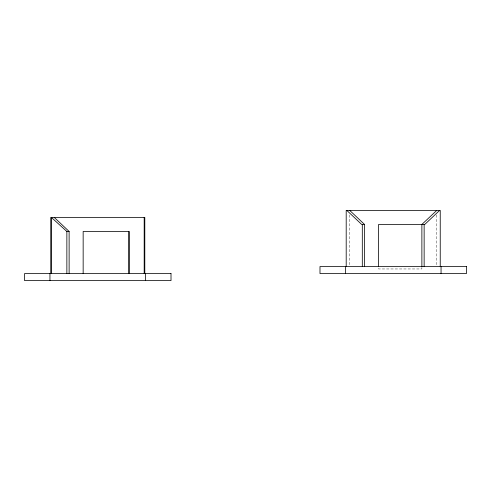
<?xml version="1.0" encoding="UTF-8"?>
<svg xmlns="http://www.w3.org/2000/svg" width="491" height="491" viewBox="0 0 491 491"><rect width="100%" height="100%" fill="white"/><g stroke="black" fill="none" stroke-linecap="round" stroke-linejoin="round"><path stroke-width="0.37" stroke-dasharray="2.46 1.84" d="M436.751 214.96L436.751 265.797M421.879 267.448L421.879 268.958L378.598 268.958L378.598 267.448M349.696 214.96L349.696 265.797"/><path stroke-width="0.74" d="M436.751 210.412L421.879 224.448L421.879 266.552M439.623 210.412L424.758 224.448L378.598 224.448L378.598 266.693M364.561 266.552L364.561 224.448L361.689 224.448L346.818 210.412M51.377 273.573L51.377 217.427L66.862 231.464L69.121 231.464L69.121 273.573M349.696 210.412L364.561 224.448M54.249 217.427L69.121 231.464M441.053 266.552L441.053 273.573M440.243 266.552L440.243 210.412L346.198 210.412L346.198 266.552M424.138 224.448L424.138 266.552M362.309 224.448L362.309 266.552M345.394 266.552L345.394 273.573M145.606 273.573L145.606 280.588M144.802 273.573L144.802 217.427L50.757 217.427L50.757 273.573M144.182 217.427L144.182 273.573M129.311 273.573L129.311 231.464L83.157 231.464L83.157 273.573M128.691 231.464L128.691 273.573M66.862 231.464L66.862 273.573M49.947 273.573L49.947 280.588M466.45 266.552L319.991 266.552L319.991 273.573L466.45 273.573L466.45 266.552M171.009 273.573L24.55 273.573L24.55 280.588L171.009 280.588L171.009 273.573"/></g></svg>
